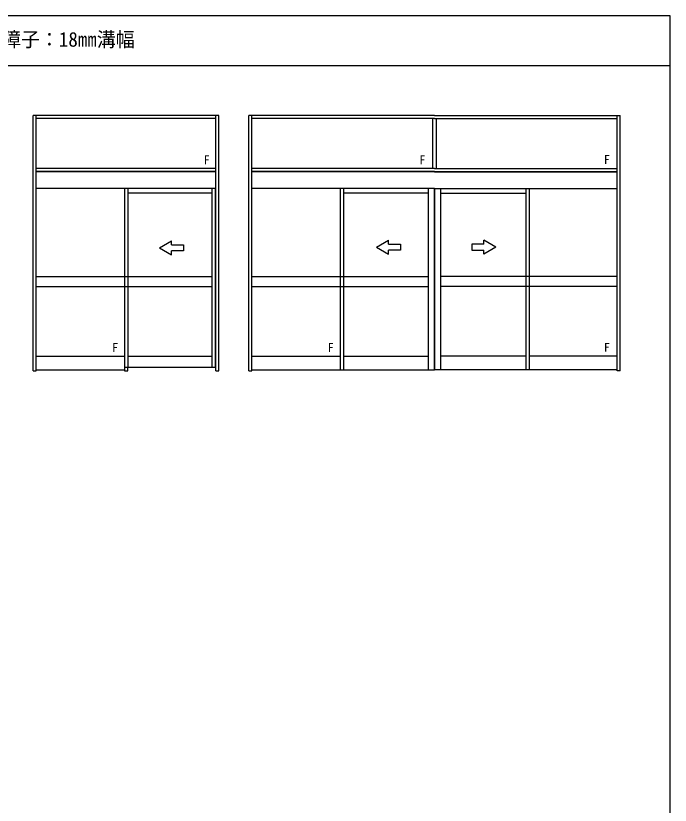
# Model space of a CAD drawing. Units: millimetres, scale not verified. Extents: x -437 to 438, y -681 to 679.
# Drawn here: x 110.5 to 438.3, y 248.5 to 643.8 of the extents above; entities that cross this region are included whole.
import ezdxf
from ezdxf.enums import TextEntityAlignment as Align

# ---------------------------------------------------------------- set-up
doc = ezdxf.new("R2010")
doc.units = ezdxf.units.MM
doc.header["$LTSCALE"] = 4
for name, color, linetype in [('0-1_USER1', 3, 'Continuous'), ('0-5_YKK_A1', 4, 'Continuous'), ('0-7_YKK_ZWAK', 7, 'Continuous')]:
    doc.layers.add(name, color=color, linetype=linetype)
doc.styles.add('ＭＳ ゴシック', font='')
doc.styles.get('ＭＳ ゴシック').set_extended_font_data('MS Gothic')

msp = doc.modelspace()

# ---------------------------------------------------------------- linework, layer by layer
at = {"layer": '0-5_YKK_A1'}
for p, q in [((119.3, 466.05), (119.3, 593.8)), ((212.3, 593.8), (119.3, 593.8)), ((120.8, 466.05), (120.8, 593.8)), ((210.8, 466.05), (210.8, 593.8)), ((212.3, 466.05), (212.3, 593.8)), ((227.3, 466.05), (227.3, 593.8)), ((320.3, 593.8), (227.3, 593.8)), ((228.8, 466.05), (228.8, 593.8)), ((320.3, 593.8), (413.3, 593.8)), ((411.8, 466.05), (411.8, 593.8)), ((413.3, 466.05), (413.3, 593.8)), ((210.8, 592.3), (120.8, 592.3)), ((320.3, 592.3), (228.8, 592.3)), ((319.425, 567.3), (319.425, 592.3)), ((320.3, 592.3), (411.8, 592.3)), ((321.175, 567.3), (321.175, 592.3)), ((210.8, 567.3), (120.8, 567.3)), ((210.8, 565.8), (120.8, 565.8)), ((210.8, 565.6), (120.8, 565.6)), ((320.3, 567.3), (228.8, 567.3)), ((320.3, 565.8), (228.8, 565.8)), ((320.3, 565.6), (228.8, 565.6)), ((320.3, 567.3), (411.8, 567.3)), ((320.3, 565.8), (411.8, 565.8)), ((320.3, 565.6), (411.8, 565.6)), ((210.8, 557.3), (120.8, 557.3)), ((164.925, 557.3), (164.925, 467.8)), ((166.675, 557.3), (166.675, 467.8)), ((208.825, 555.05), (166.675, 555.05)), ((208.825, 467.8), (208.825, 557.3)), ((320.3, 557.3), (228.8, 557.3)), ((272.925, 557.3), (272.925, 466.55)), ((274.675, 557.3), (274.675, 466.55)), ((317.18, 555.05), (274.675, 555.05)), ((317.18, 466.55), (317.18, 557.3)), ((320.18, 466.55), (320.18, 557.3)), ((320.3, 557.3), (411.8, 557.3)), ((320.42, 466.55), (320.42, 557.3)), ((323.42, 466.55), (323.42, 557.3)), ((323.42, 555.05), (365.925, 555.05)), ((365.925, 557.3), (365.925, 466.55)), ((367.675, 557.3), (367.675, 466.55)), ((182.534, 527.657), (188.534, 531.122)), ((188.534, 529.157), (188.534, 531.122)), ((291.147, 527.93), (297.147, 531.395)), ((297.147, 529.43), (297.147, 531.395)), ((350.953, 527.93), (344.953, 531.395)), ((344.953, 529.43), (344.953, 531.395)), ((182.534, 527.657), (188.534, 524.193)), ((188.534, 524.193), (188.534, 526.157)), ((291.147, 527.93), (297.147, 524.466)), ((297.147, 524.466), (297.147, 526.43)), ((350.953, 527.93), (344.953, 524.466)), ((344.953, 524.466), (344.953, 526.43)), ((120.8, 513.3), (208.825, 513.3)), ((228.8, 513.3), (316.825, 513.3)), ((411.8, 513.3), (323.775, 513.3)), ((120.8, 508.3), (208.825, 508.3)), ((228.8, 508.3), (316.825, 508.3)), ((411.8, 508.3), (323.775, 508.3)), ((120.8, 473.3), (164.925, 473.3)), ((166.675, 473.3), (208.825, 473.3)), ((228.8, 473.3), (272.925, 473.3)), ((274.675, 473.3), (317.18, 473.3)), ((365.925, 473.3), (323.42, 473.3)), ((411.8, 473.3), (367.675, 473.3)), ((120.8, 466.55), (164.925, 466.55)), ((228.8, 466.55), (320.18, 466.55)), ((411.8, 466.55), (320.18, 466.55)), ((119.3, 466.05), (120.8, 466.05)), ((210.8, 466.05), (212.3, 466.05)), ((227.3, 466.05), (228.8, 466.05)), ((413.3, 466.05), (411.8, 466.05))]:
    msp.add_line(p, q, dxfattribs=at)
for points in [[(164.925, 467.8), (210.575, 467.8), (210.575, 557.3)], [(188.534, 529.157), (194.534, 529.157), (194.534, 526.157), (188.534, 526.157)], [(297.147, 529.43), (303.147, 529.43), (303.147, 526.43), (297.147, 526.43)], [(344.953, 529.43), (338.953, 529.43), (338.953, 526.43), (344.953, 526.43)], [(164.925, 467.8), (164.925, 466.05), (166.675, 466.05), (166.675, 467.8)]]:
    msp.add_lwpolyline(points, dxfattribs=at)
at = {"layer": '0-7_YKK_ZWAK'}
for p, q in [((438.3, 643.8), (-436.7, 643.8)), ((438.3, 618.8), (-436.7, 618.8))]:
    msp.add_line(p, q, dxfattribs=at)
msp.add_lwpolyline([(-436.7, -681.2), (438.3, -681.2), (438.3, 643.8)], dxfattribs=at)

# ---------------------------------------------------------------- texts
at = {"layer": '0-1_USER1', "style": 'ＭＳ ゴシック', "width": 0.95}
msp.add_text('自動ドア【一般スライド】 エンジン内蔵 たて骨45㎜見付 たてかまち45㎜見付 枠：18㎜溝幅 障子：18㎜溝幅', height=7.331, dxfattribs=at).set_placement((-299.952, 626.13), align=Align.BOTTOM_LEFT)
at = {"layer": '0-5_YKK_A1', "style": 'ＭＳ ゴシック'}
for p in [(204.699, 568.183), (312.699, 568.183), (405.095, 568.3), (158.824, 474.183), (266.824, 474.183), (405.095, 474.3)]:
    msp.add_text('F', height=4.399, dxfattribs=at).set_placement(p, align=Align.BOTTOM_LEFT)

doc.saveas('drawing.dxf')
